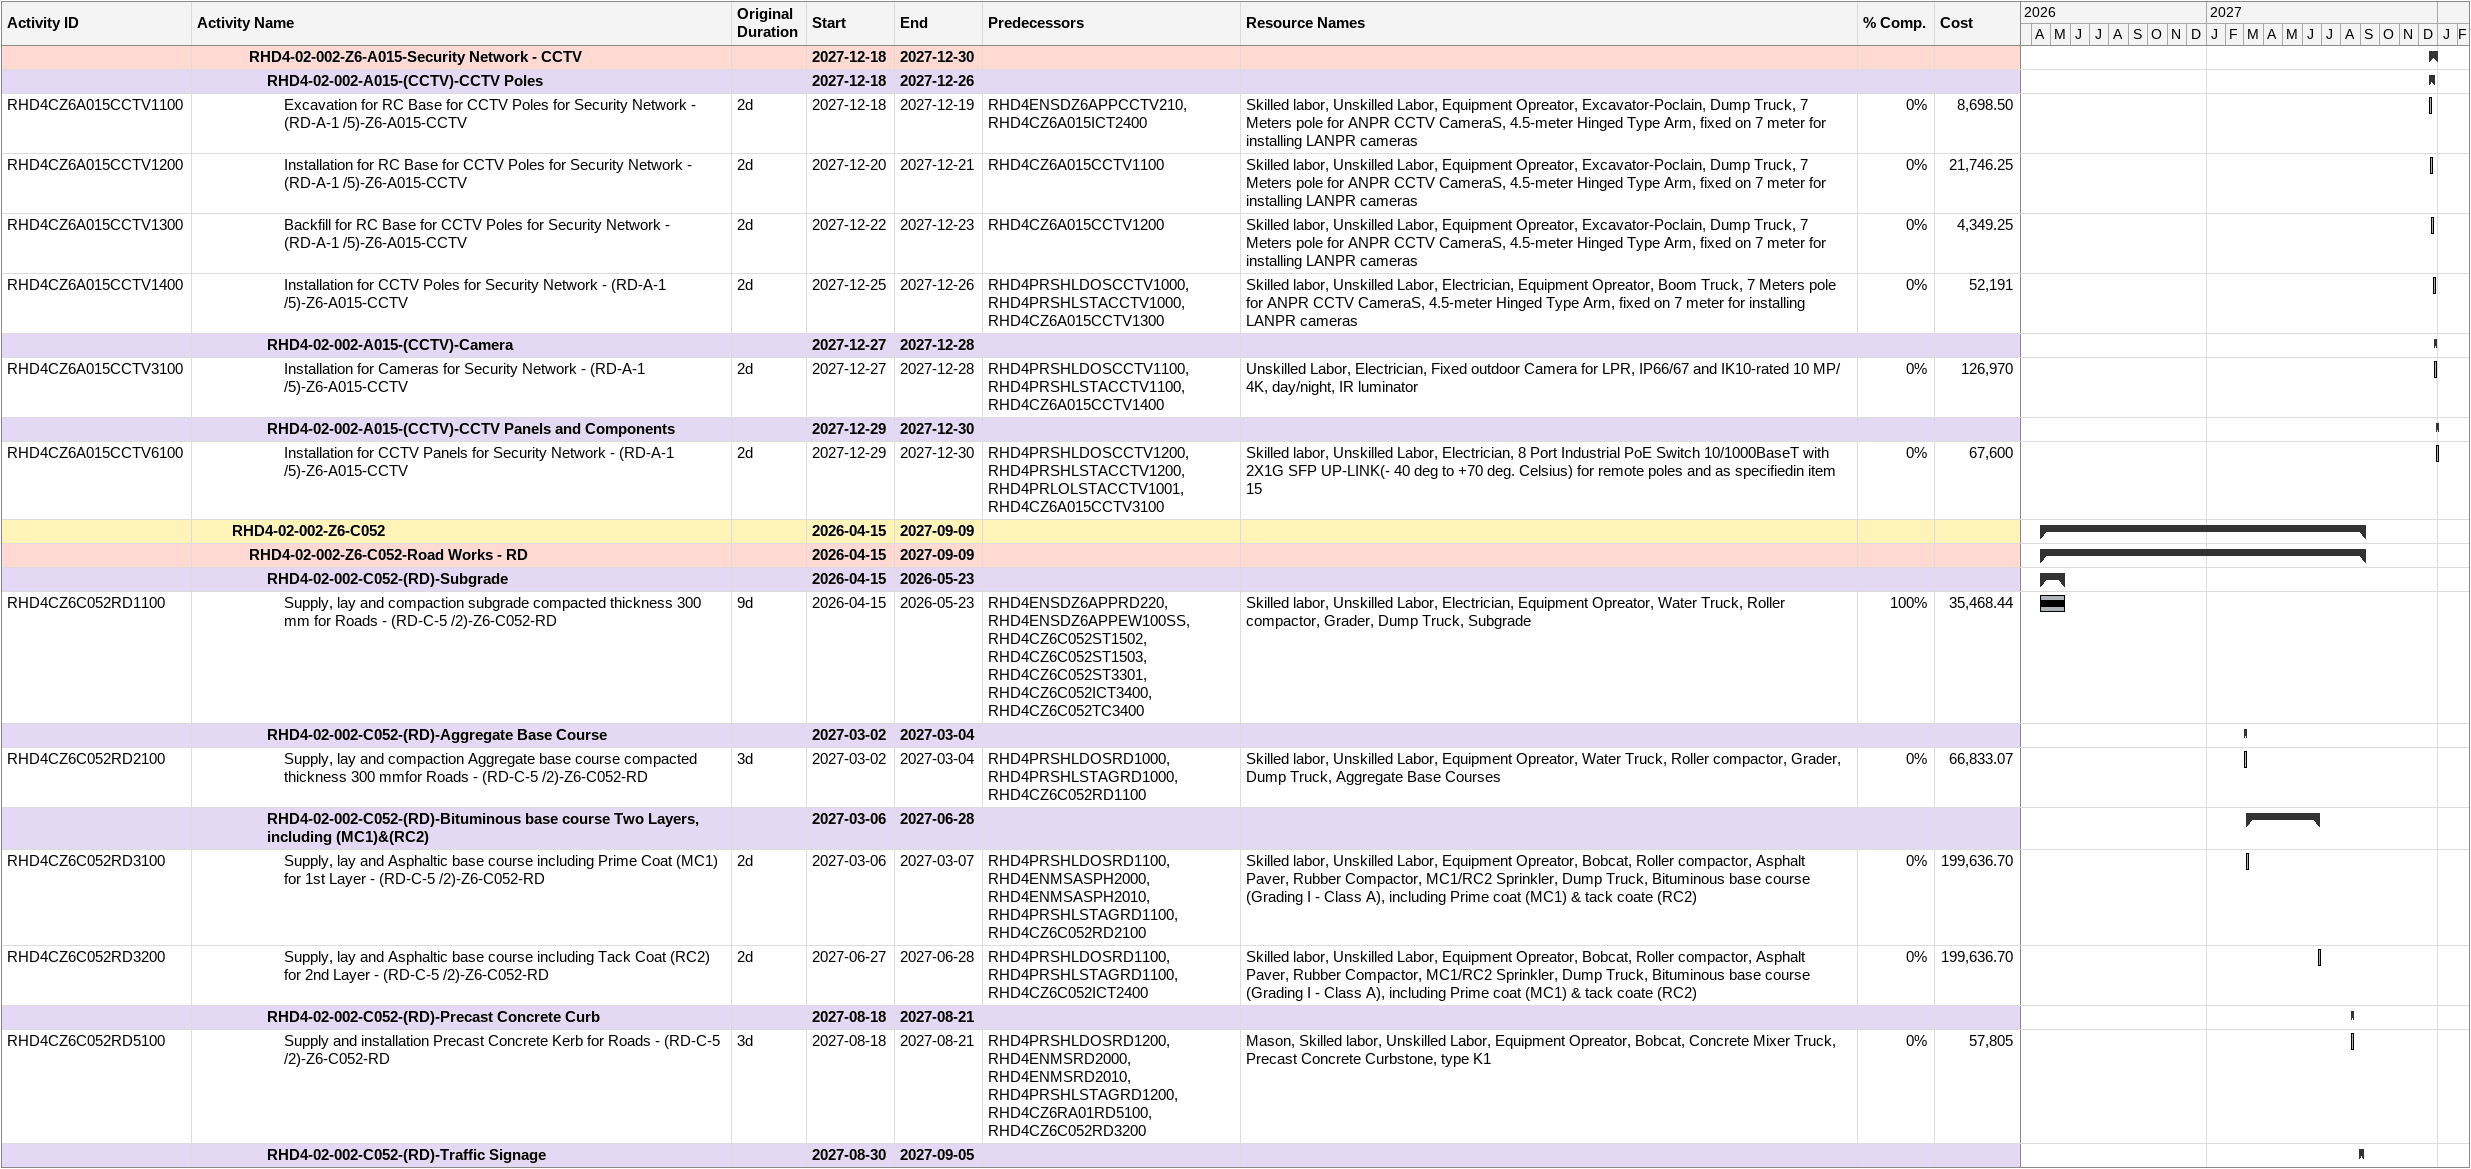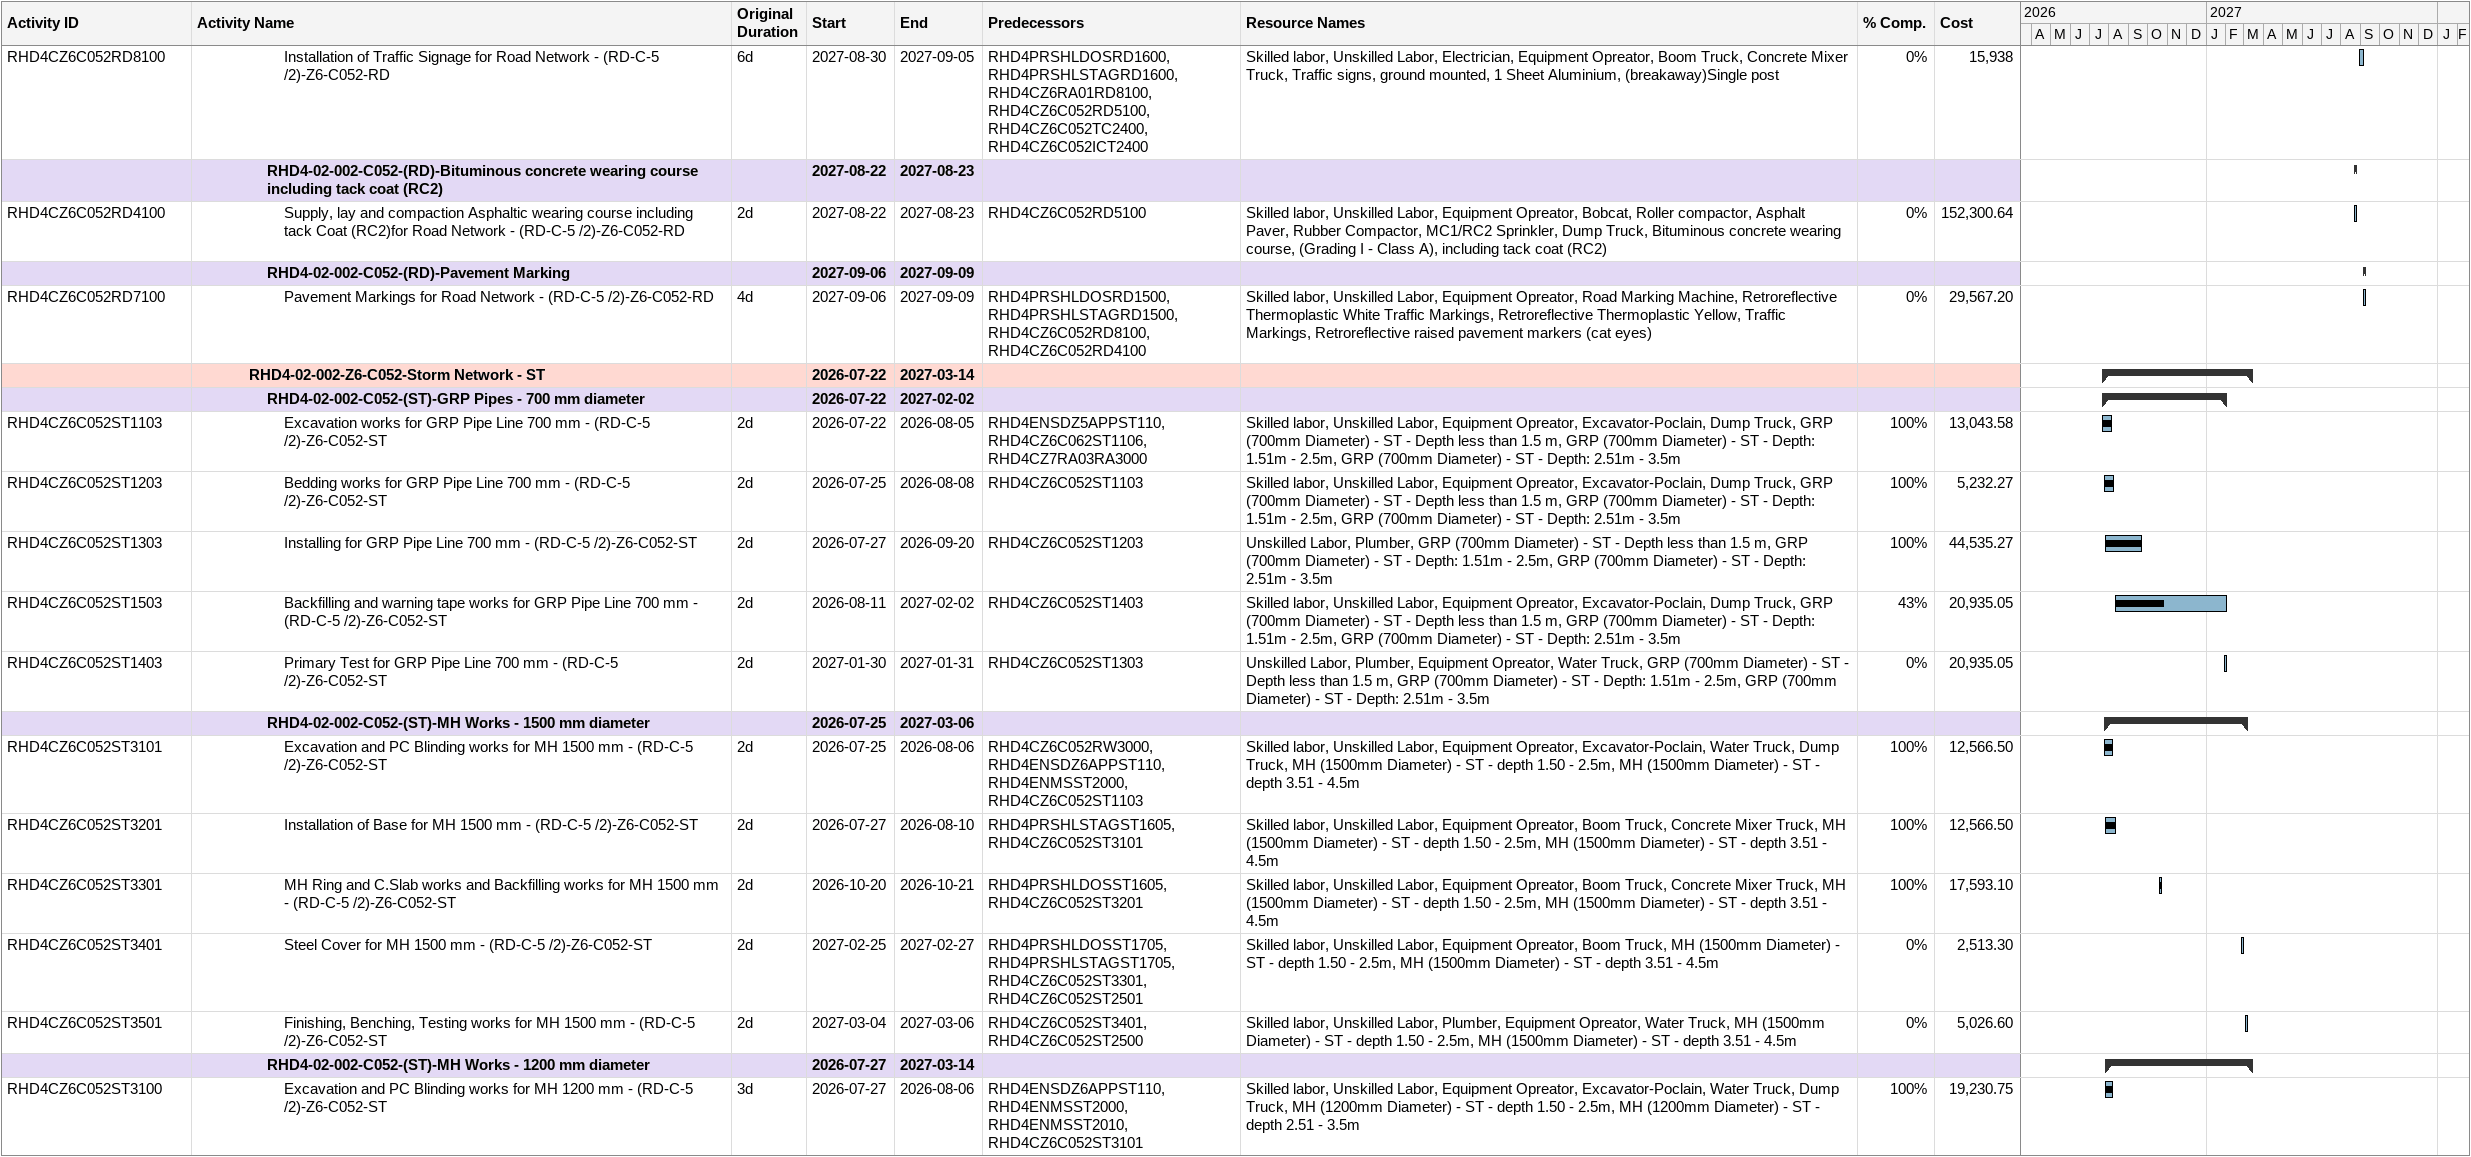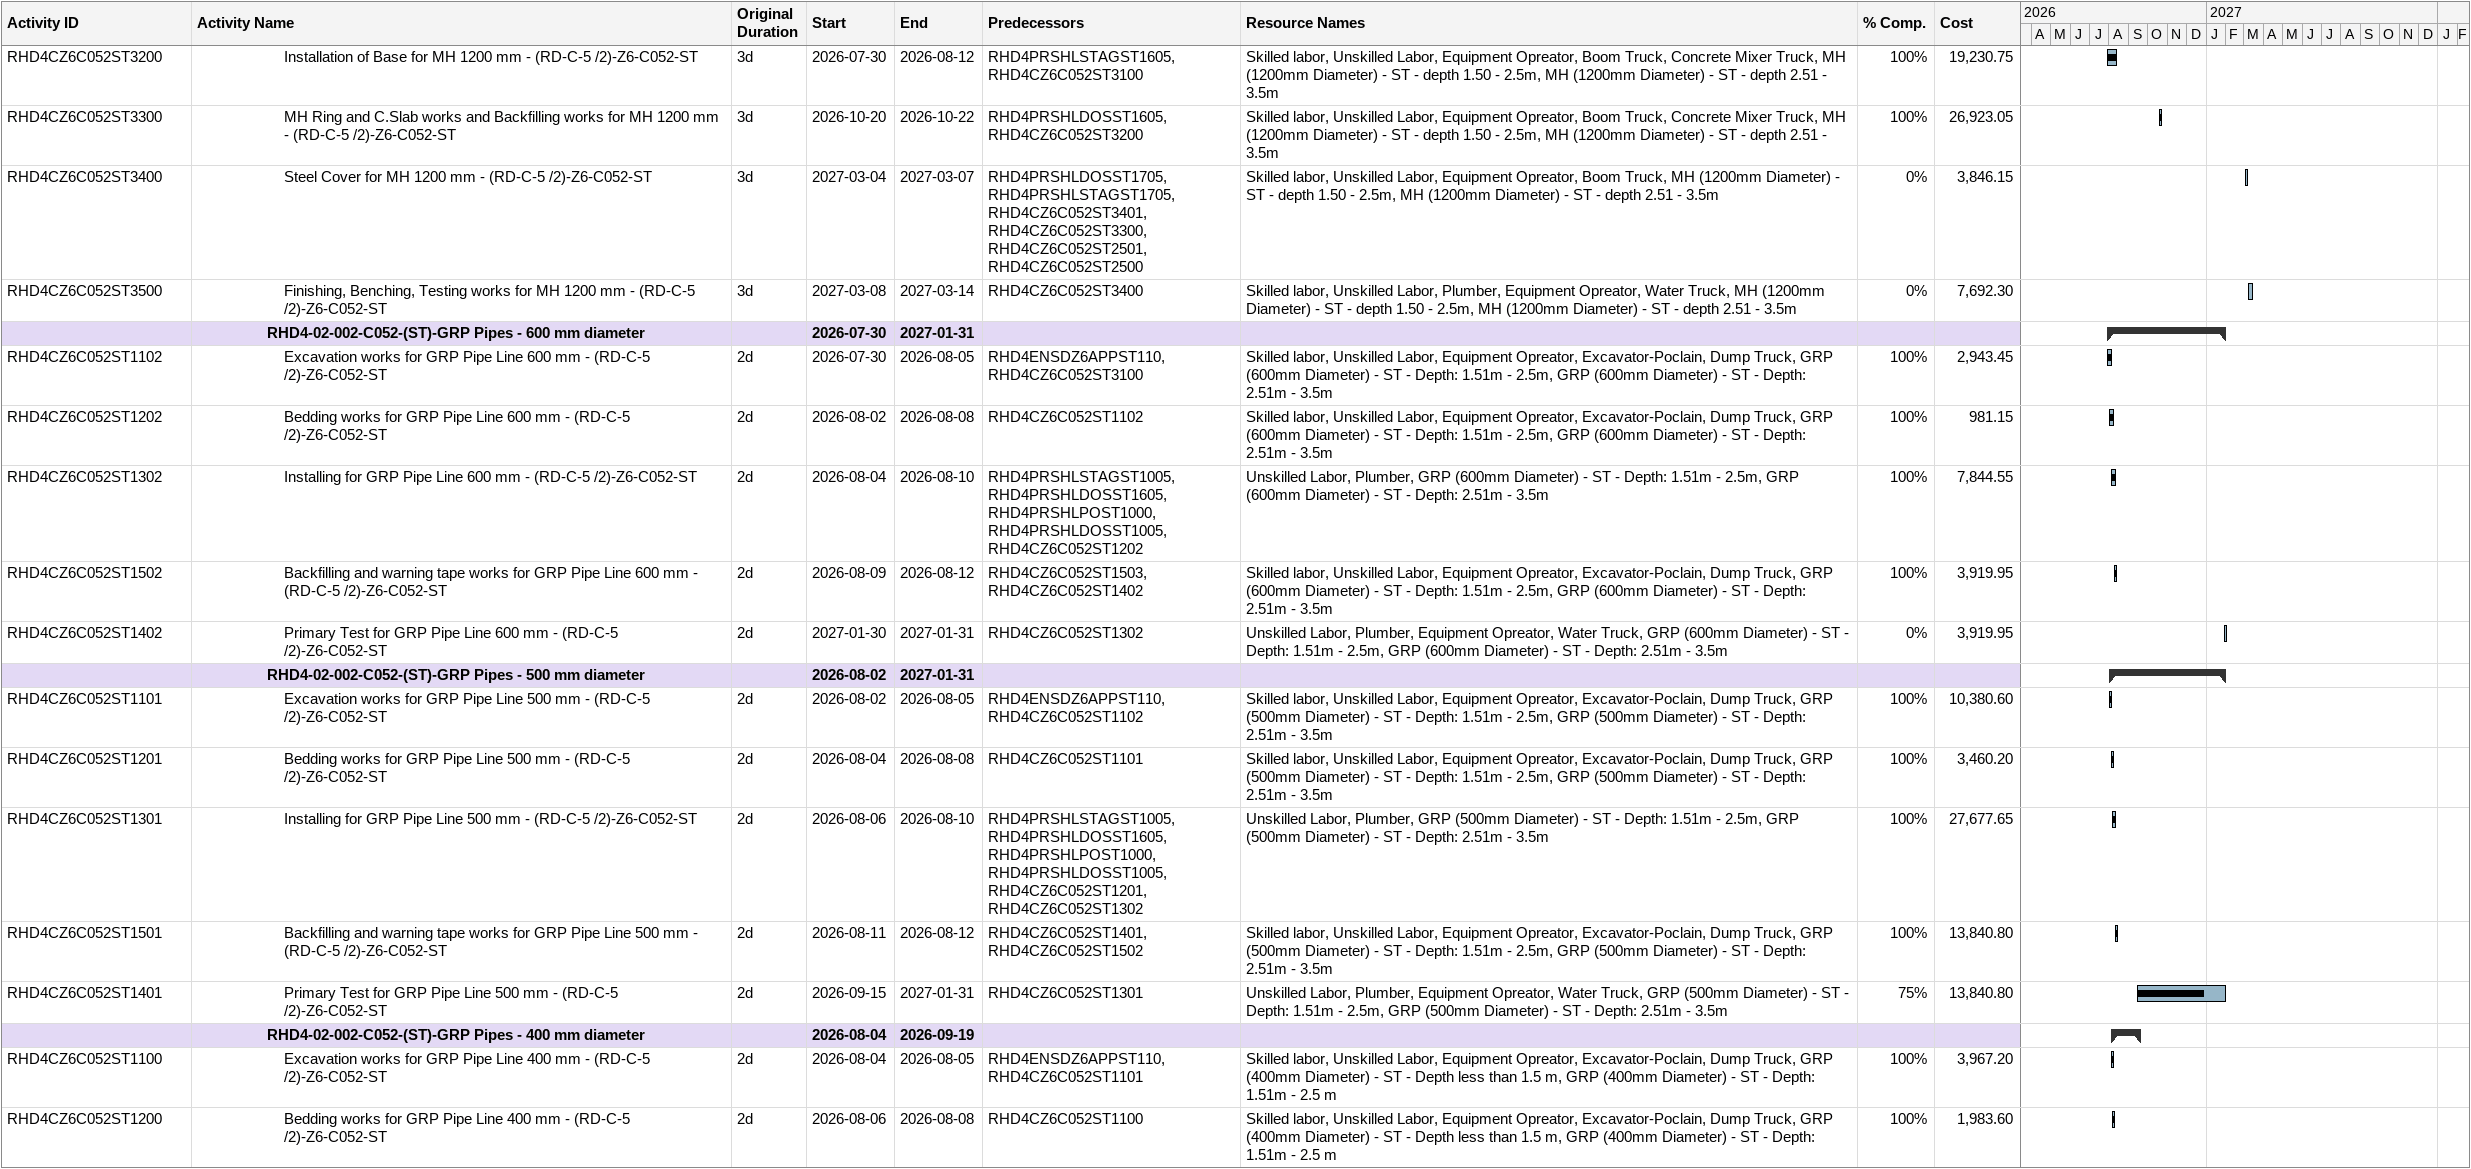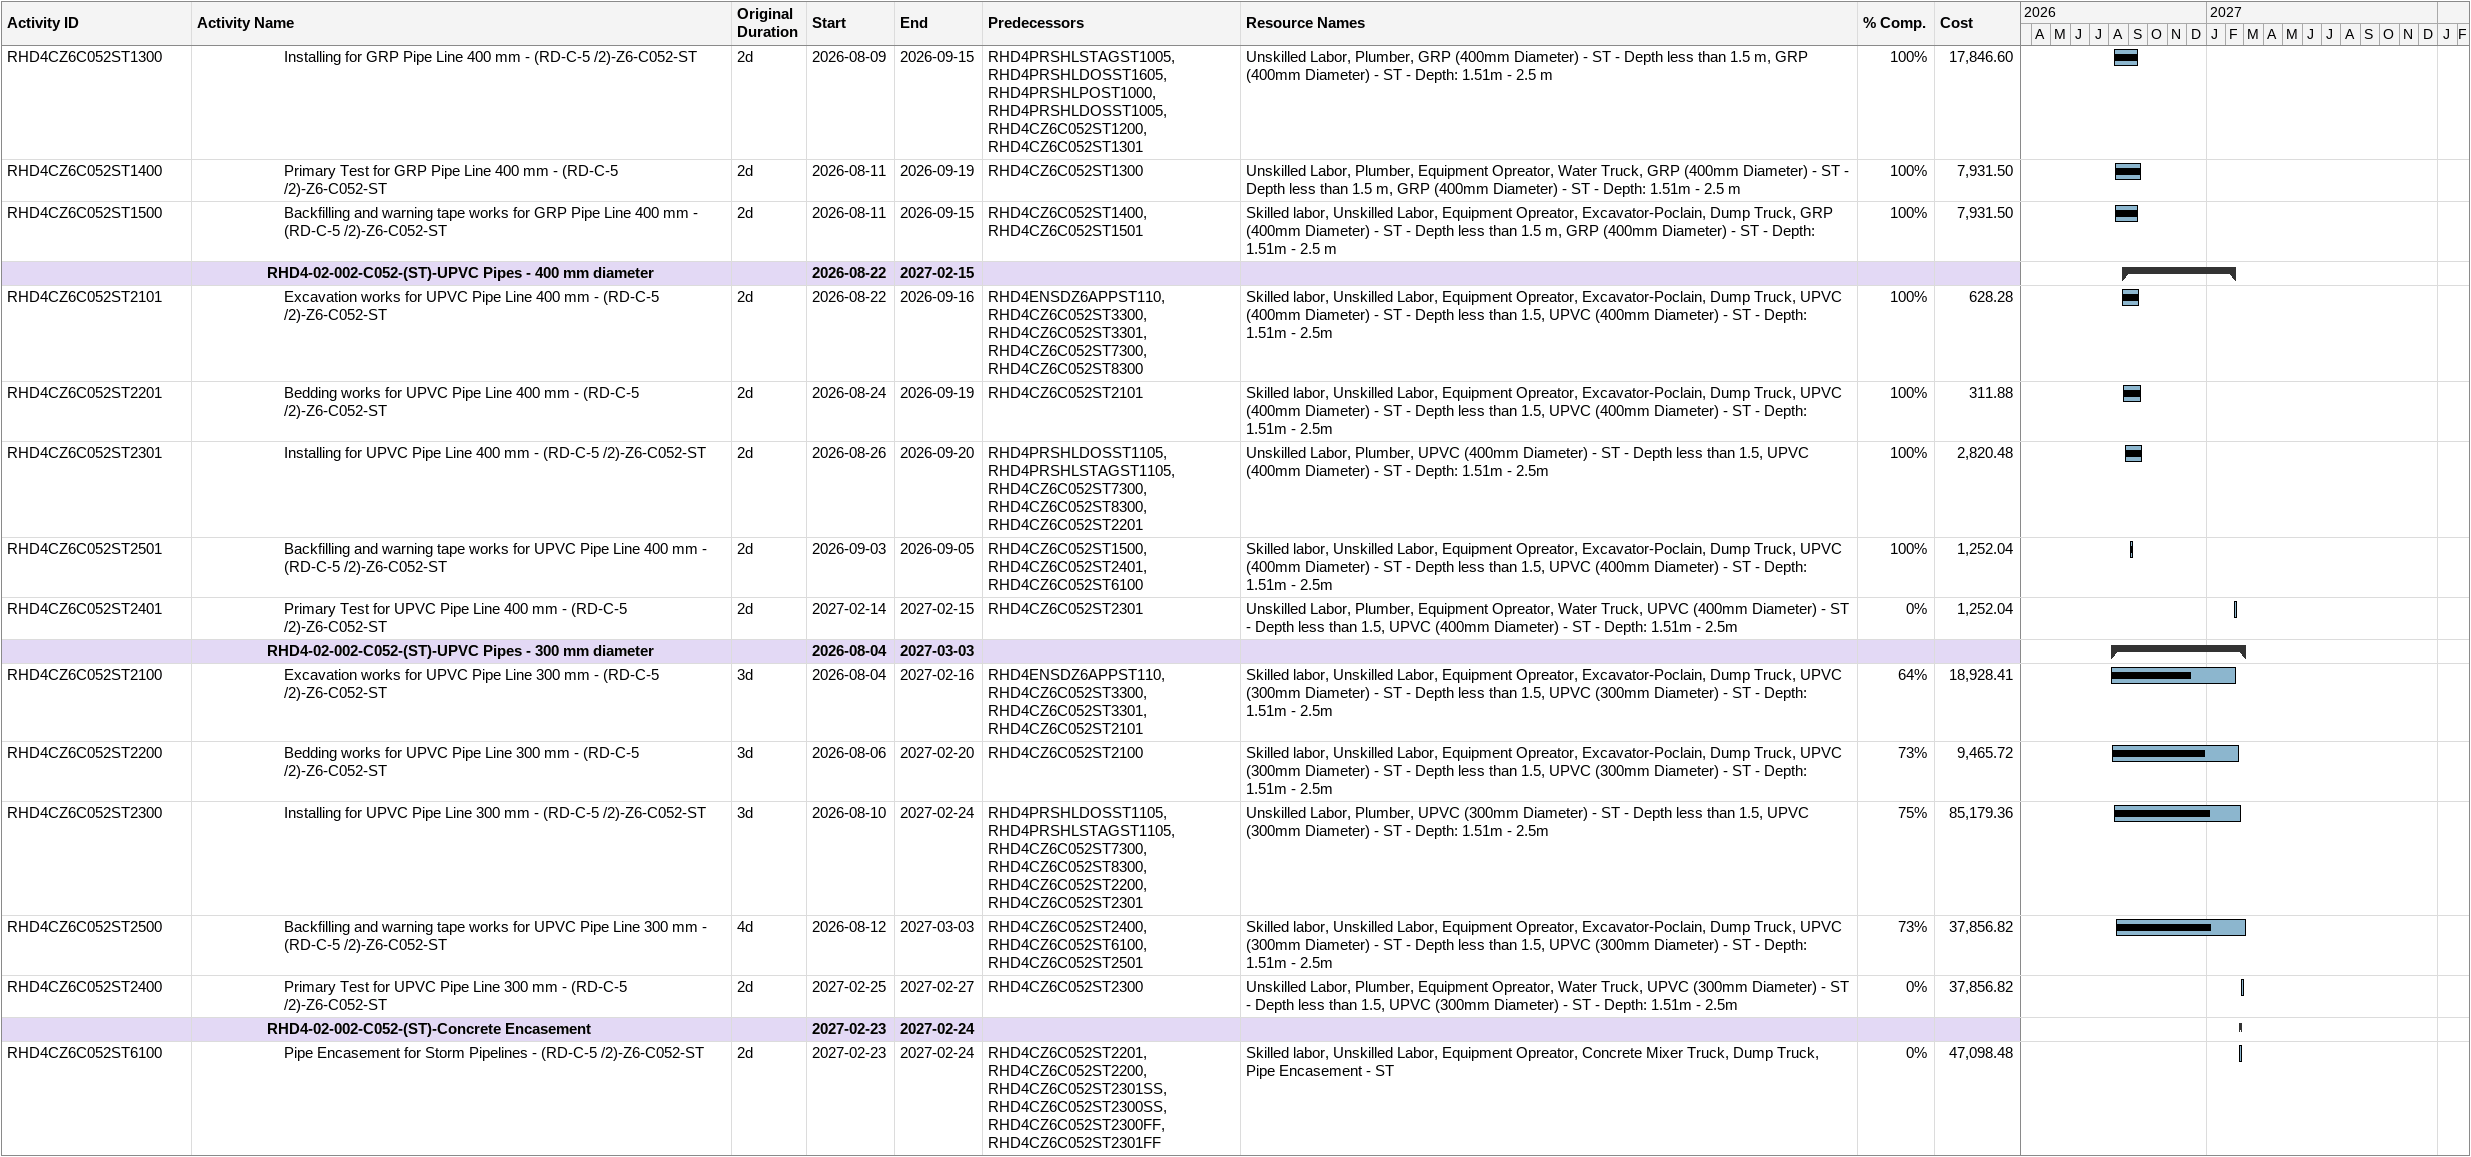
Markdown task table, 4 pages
| ID | Level | Task | Original duration | Start | Finish | Predecessors | Resources | % complete | Cost |
|---|---|---|---|---|---|---|---|---|---|
|  | 4 | **RHD4-02-002-Z6-A015-Security Network - CCTV** |  | 2027-12-18 | 2027-12-30 |  |  |  |  |
|  | 5 | **RHD4-02-002-A015-(CCTV)-CCTV Poles** |  | 2027-12-18 | 2027-12-26 |  |  |  |  |
| RHD4CZ6A015CCTV1100 | 6 | Excavation for RC Base for CCTV Poles for Security Network - (RD-A-1 /5)-Z6-A015-CCTV | 2d | 2027-12-18 | 2027-12-19 | RHD4ENSDZ6APPCCTV210, RHD4CZ6A015ICT2400 | Skilled labor, Unskilled Labor, Equipment Opreator, Excavator-Poclain, Dump Truck, 7 Meters pole for ANPR CCTV CameraS, 4.5-meter Hinged Type Arm, fixed on 7 meter for installing LANPR cameras | 0 | 8698.50 |
| RHD4CZ6A015CCTV1200 | 6 | Installation for RC Base for CCTV Poles for Security Network - (RD-A-1 /5)-Z6-A015-CCTV | 2d | 2027-12-20 | 2027-12-21 | RHD4CZ6A015CCTV1100 | Skilled labor, Unskilled Labor, Equipment Opreator, Excavator-Poclain, Dump Truck, 7 Meters pole for ANPR CCTV CameraS, 4.5-meter Hinged Type Arm, fixed on 7 meter for installing LANPR cameras | 0 | 21746.25 |
| RHD4CZ6A015CCTV1300 | 6 | Backfill for RC Base for CCTV Poles for Security Network - (RD-A-1 /5)-Z6-A015-CCTV | 2d | 2027-12-22 | 2027-12-23 | RHD4CZ6A015CCTV1200 | Skilled labor, Unskilled Labor, Equipment Opreator, Excavator-Poclain, Dump Truck, 7 Meters pole for ANPR CCTV CameraS, 4.5-meter Hinged Type Arm, fixed on 7 meter for installing LANPR cameras | 0 | 4349.25 |
| RHD4CZ6A015CCTV1400 | 6 | Installation for CCTV Poles for Security Network - (RD-A-1 /5)-Z6-A015-CCTV | 2d | 2027-12-25 | 2027-12-26 | RHD4PRSHLDOSCCTV1000, RHD4PRSHLSTACCTV1000, RHD4CZ6A015CCTV1300 | Skilled labor, Unskilled Labor, Electrician, Equipment Opreator, Boom Truck, 7 Meters pole for ANPR CCTV CameraS, 4.5-meter Hinged Type Arm, fixed on 7 meter for installing LANPR cameras | 0 | 52191 |
|  | 5 | **RHD4-02-002-A015-(CCTV)-Camera** |  | 2027-12-27 | 2027-12-28 |  |  |  |  |
| RHD4CZ6A015CCTV3100 | 6 | Installation for Cameras for Security Network - (RD-A-1 /5)-Z6-A015-CCTV | 2d | 2027-12-27 | 2027-12-28 | RHD4PRSHLDOSCCTV1100, RHD4PRSHLSTACCTV1100, RHD4CZ6A015CCTV1400 | Unskilled Labor, Electrician, Fixed outdoor Camera for LPR, IP66/67 and IK10-rated 10 MP/ 4K, day/night, IR luminator | 0 | 126970 |
|  | 5 | **RHD4-02-002-A015-(CCTV)-CCTV Panels and Components** |  | 2027-12-29 | 2027-12-30 |  |  |  |  |
| RHD4CZ6A015CCTV6100 | 6 | Installation for CCTV Panels for Security Network - (RD-A-1 /5)-Z6-A015-CCTV | 2d | 2027-12-29 | 2027-12-30 | RHD4PRSHLDOSCCTV1200, RHD4PRSHLSTACCTV1200, RHD4PRLOLSTACCTV1001, RHD4CZ6A015CCTV3100 | Skilled labor, Unskilled Labor, Electrician, 8 Port Industrial PoE Switch 10/1000BaseT with 2X1G SFP UP-LINK(- 40 deg to +70 deg. Celsius) for remote poles and as specifiedin item 15 | 0 | 67600 |
|  | 3 | **RHD4-02-002-Z6-C052** |  | 2026-04-15 | 2027-09-09 |  |  |  |  |
|  | 4 | **RHD4-02-002-Z6-C052-Road Works - RD** |  | 2026-04-15 | 2027-09-09 |  |  |  |  |
|  | 5 | **RHD4-02-002-C052-(RD)-Subgrade** |  | 2026-04-15 | 2026-05-23 |  |  |  |  |
| RHD4CZ6C052RD1100 | 6 | Supply, lay and compaction subgrade compacted thickness 300 mm for Roads - (RD-C-5 /2)-Z6-C052-RD | 9d | 2026-04-15 | 2026-05-23 | RHD4ENSDZ6APPRD220, RHD4ENSDZ6APPEW100SS, RHD4CZ6C052ST1502, RHD4CZ6C052ST1503, RHD4CZ6C052ST3301, RHD4CZ6C052ICT3400, RHD4CZ6C052TC3400 | Skilled labor, Unskilled Labor, Electrician, Equipment Opreator, Water Truck, Roller compactor, Grader, Dump Truck, Subgrade | 100 | 35468.44 |
|  | 5 | **RHD4-02-002-C052-(RD)-Aggregate Base Course** |  | 2027-03-02 | 2027-03-04 |  |  |  |  |
| RHD4CZ6C052RD2100 | 6 | Supply, lay and compaction Aggregate base course compacted thickness 300 mmfor Roads - (RD-C-5 /2)-Z6-C052-RD | 3d | 2027-03-02 | 2027-03-04 | RHD4PRSHLDOSRD1000, RHD4PRSHLSTAGRD1000, RHD4CZ6C052RD1100 | Skilled labor, Unskilled Labor, Equipment Opreator, Water Truck, Roller compactor, Grader, Dump Truck, Aggregate Base Courses | 0 | 66833.07 |
|  | 5 | **RHD4-02-002-C052-(RD)-Bituminous base course Two Layers, including (MC1)&(RC2)** |  | 2027-03-06 | 2027-06-28 |  |  |  |  |
| RHD4CZ6C052RD3100 | 6 | Supply, lay and Asphaltic base course including Prime Coat (MC1) for 1st Layer - (RD-C-5 /2)-Z6-C052-RD | 2d | 2027-03-06 | 2027-03-07 | RHD4PRSHLDOSRD1100, RHD4ENMSASPH2000, RHD4ENMSASPH2010, RHD4PRSHLSTAGRD1100, RHD4CZ6C052RD2100 | Skilled labor, Unskilled Labor, Equipment Opreator, Bobcat, Roller compactor, Asphalt Paver, Rubber Compactor, MC1/RC2 Sprinkler, Dump Truck, Bituminous base course (Grading I - Class A), including Prime coat (MC1) & tack coate (RC2) | 0 | 199636.70 |
| RHD4CZ6C052RD3200 | 6 | Supply, lay and Asphaltic base course including Tack Coat (RC2) for 2nd Layer - (RD-C-5 /2)-Z6-C052-RD | 2d | 2027-06-27 | 2027-06-28 | RHD4PRSHLDOSRD1100, RHD4PRSHLSTAGRD1100, RHD4CZ6C052ICT2400 | Skilled labor, Unskilled Labor, Equipment Opreator, Bobcat, Roller compactor, Asphalt Paver, Rubber Compactor, MC1/RC2 Sprinkler, Dump Truck, Bituminous base course (Grading I - Class A), including Prime coat (MC1) & tack coate (RC2) | 0 | 199636.70 |
|  | 5 | **RHD4-02-002-C052-(RD)-Precast Concrete Curb** |  | 2027-08-18 | 2027-08-21 |  |  |  |  |
| RHD4CZ6C052RD5100 | 6 | Supply and installation Precast Concrete Kerb for Roads - (RD-C-5 /2)-Z6-C052-RD | 3d | 2027-08-18 | 2027-08-21 | RHD4PRSHLDOSRD1200, RHD4ENMSRD2000, RHD4ENMSRD2010, RHD4PRSHLSTAGRD1200, RHD4CZ6RA01RD5100, RHD4CZ6C052RD3200 | Mason, Skilled labor, Unskilled Labor, Equipment Opreator, Bobcat, Concrete Mixer Truck, Precast Concrete Curbstone, type K1 | 0 | 57805 |
|  | 5 | **RHD4-02-002-C052-(RD)-Traffic Signage** |  | 2027-08-30 | 2027-09-05 |  |  |  |  |
| RHD4CZ6C052RD8100 | 6 | Installation of Traffic Signage for Road Network - (RD-C-5 /2)-Z6-C052-RD | 6d | 2027-08-30 | 2027-09-05 | RHD4PRSHLDOSRD1600, RHD4PRSHLSTAGRD1600, RHD4CZ6RA01RD8100, RHD4CZ6C052RD5100, RHD4CZ6C052TC2400, RHD4CZ6C052ICT2400 | Skilled labor, Unskilled Labor, Electrician, Equipment Opreator, Boom Truck, Concrete Mixer Truck, Traffic signs, ground mounted, 1 Sheet Aluminium, (breakaway)Single post | 0 | 15938 |
|  | 5 | **RHD4-02-002-C052-(RD)-Bituminous concrete wearing course including tack coat (RC2)** |  | 2027-08-22 | 2027-08-23 |  |  |  |  |
| RHD4CZ6C052RD4100 | 6 | Supply, lay and compaction Asphaltic wearing course including tack Coat (RC2)for Road Network - (RD-C-5 /2)-Z6-C052-RD | 2d | 2027-08-22 | 2027-08-23 | RHD4CZ6C052RD5100 | Skilled labor, Unskilled Labor, Equipment Opreator, Bobcat, Roller compactor, Asphalt Paver, Rubber Compactor, MC1/RC2 Sprinkler, Dump Truck, Bituminous concrete wearing course, (Grading I - Class A), including tack coat (RC2) | 0 | 152300.64 |
|  | 5 | **RHD4-02-002-C052-(RD)-Pavement Marking** |  | 2027-09-06 | 2027-09-09 |  |  |  |  |
| RHD4CZ6C052RD7100 | 6 | Pavement Markings for Road Network - (RD-C-5 /2)-Z6-C052-RD | 4d | 2027-09-06 | 2027-09-09 | RHD4PRSHLDOSRD1500, RHD4PRSHLSTAGRD1500, RHD4CZ6C052RD8100, RHD4CZ6C052RD4100 | Skilled labor, Unskilled Labor, Equipment Opreator, Road Marking Machine, Retroreflective Thermoplastic White Traffic Markings, Retroreflective Thermoplastic Yellow, Traffic Markings, Retroreflective raised pavement markers (cat eyes) | 0 | 29567.20 |
|  | 4 | **RHD4-02-002-Z6-C052-Storm Network - ST** |  | 2026-07-22 | 2027-03-14 |  |  |  |  |
|  | 5 | **RHD4-02-002-C052-(ST)-GRP Pipes - 700 mm diameter** |  | 2026-07-22 | 2027-02-02 |  |  |  |  |
| RHD4CZ6C052ST1103 | 6 | Excavation works for GRP Pipe Line 700 mm - (RD-C-5 /2)-Z6-C052-ST | 2d | 2026-07-22 | 2026-08-05 | RHD4ENSDZ5APPST110, RHD4CZ6C062ST1106, RHD4CZ7RA03RA3000 | Skilled labor, Unskilled Labor, Equipment Opreator, Excavator-Poclain, Dump Truck, GRP (700mm Diameter) - ST - Depth less than 1.5 m, GRP (700mm Diameter) - ST - Depth: 1.51m - 2.5m, GRP (700mm Diameter) - ST - Depth: 2.51m - 3.5m | 100 | 13043.58 |
| RHD4CZ6C052ST1203 | 6 | Bedding works for GRP Pipe Line 700 mm - (RD-C-5 /2)-Z6-C052-ST | 2d | 2026-07-25 | 2026-08-08 | RHD4CZ6C052ST1103 | Skilled labor, Unskilled Labor, Equipment Opreator, Excavator-Poclain, Dump Truck, GRP (700mm Diameter) - ST - Depth less than 1.5 m, GRP (700mm Diameter) - ST - Depth: 1.51m - 2.5m, GRP (700mm Diameter) - ST - Depth: 2.51m - 3.5m | 100 | 5232.27 |
| RHD4CZ6C052ST1303 | 6 | Installing for GRP Pipe Line 700 mm - (RD-C-5 /2)-Z6-C052-ST | 2d | 2026-07-27 | 2026-09-20 | RHD4CZ6C052ST1203 | Unskilled Labor, Plumber, GRP (700mm Diameter) - ST - Depth less than 1.5 m, GRP (700mm Diameter) - ST - Depth: 1.51m - 2.5m, GRP (700mm Diameter) - ST - Depth: 2.51m - 3.5m | 100 | 44535.27 |
| RHD4CZ6C052ST1503 | 6 | Backfilling and warning tape works for GRP Pipe Line 700 mm - (RD-C-5 /2)-Z6-C052-ST | 2d | 2026-08-11 | 2027-02-02 | RHD4CZ6C052ST1403 | Skilled labor, Unskilled Labor, Equipment Opreator, Excavator-Poclain, Dump Truck, GRP (700mm Diameter) - ST - Depth less than 1.5 m, GRP (700mm Diameter) - ST - Depth: 1.51m - 2.5m, GRP (700mm Diameter) - ST - Depth: 2.51m - 3.5m | 43 | 20935.05 |
| RHD4CZ6C052ST1403 | 6 | Primary Test for GRP Pipe Line 700 mm - (RD-C-5 /2)-Z6-C052-ST | 2d | 2027-01-30 | 2027-01-31 | RHD4CZ6C052ST1303 | Unskilled Labor, Plumber, Equipment Opreator, Water Truck, GRP (700mm Diameter) - ST - Depth less than 1.5 m, GRP (700mm Diameter) - ST - Depth: 1.51m - 2.5m, GRP (700mm Diameter) - ST - Depth: 2.51m - 3.5m | 0 | 20935.05 |
|  | 5 | **RHD4-02-002-C052-(ST)-MH Works - 1500 mm diameter** |  | 2026-07-25 | 2027-03-06 |  |  |  |  |
| RHD4CZ6C052ST3101 | 6 | Excavation and PC Blinding works for MH 1500 mm - (RD-C-5 /2)-Z6-C052-ST | 2d | 2026-07-25 | 2026-08-06 | RHD4CZ6C052RW3000, RHD4ENSDZ6APPST110, RHD4ENMSST2000, RHD4CZ6C052ST1103 | Skilled labor, Unskilled Labor, Equipment Opreator, Excavator-Poclain, Water Truck, Dump Truck, MH (1500mm Diameter) - ST - depth 1.50 - 2.5m, MH (1500mm Diameter) - ST - depth 3.51 - 4.5m | 100 | 12566.50 |
| RHD4CZ6C052ST3201 | 6 | Installation of Base for MH 1500 mm - (RD-C-5 /2)-Z6-C052-ST | 2d | 2026-07-27 | 2026-08-10 | RHD4PRSHLSTAGST1605, RHD4CZ6C052ST3101 | Skilled labor, Unskilled Labor, Equipment Opreator, Boom Truck, Concrete Mixer Truck, MH (1500mm Diameter) - ST - depth 1.50 - 2.5m, MH (1500mm Diameter) - ST - depth 3.51 - 4.5m | 100 | 12566.50 |
| RHD4CZ6C052ST3301 | 6 | MH Ring and C.Slab works and Backfilling works for MH 1500 mm - (RD-C-5 /2)-Z6-C052-ST | 2d | 2026-10-20 | 2026-10-21 | RHD4PRSHLDOSST1605, RHD4CZ6C052ST3201 | Skilled labor, Unskilled Labor, Equipment Opreator, Boom Truck, Concrete Mixer Truck, MH (1500mm Diameter) - ST - depth 1.50 - 2.5m, MH (1500mm Diameter) - ST - depth 3.51 - 4.5m | 100 | 17593.10 |
| RHD4CZ6C052ST3401 | 6 | Steel Cover for MH 1500 mm - (RD-C-5 /2)-Z6-C052-ST | 2d | 2027-02-25 | 2027-02-27 | RHD4PRSHLDOSST1705, RHD4PRSHLSTAGST1705, RHD4CZ6C052ST3301, RHD4CZ6C052ST2501 | Skilled labor, Unskilled Labor, Equipment Opreator, Boom Truck, MH (1500mm Diameter) - ST - depth 1.50 - 2.5m, MH (1500mm Diameter) - ST - depth 3.51 - 4.5m | 0 | 2513.30 |
| RHD4CZ6C052ST3501 | 6 | Finishing, Benching, Testing works for MH 1500 mm - (RD-C-5 /2)-Z6-C052-ST | 2d | 2027-03-04 | 2027-03-06 | RHD4CZ6C052ST3401, RHD4CZ6C052ST2500 | Skilled labor, Unskilled Labor, Plumber, Equipment Opreator, Water Truck, MH (1500mm Diameter) - ST - depth 1.50 - 2.5m, MH (1500mm Diameter) - ST - depth 3.51 - 4.5m | 0 | 5026.60 |
|  | 5 | **RHD4-02-002-C052-(ST)-MH Works - 1200 mm diameter** |  | 2026-07-27 | 2027-03-14 |  |  |  |  |
| RHD4CZ6C052ST3100 | 6 | Excavation and PC Blinding works for MH 1200 mm - (RD-C-5 /2)-Z6-C052-ST | 3d | 2026-07-27 | 2026-08-06 | RHD4ENSDZ6APPST110, RHD4ENMSST2000, RHD4ENMSST2010, RHD4CZ6C052ST3101 | Skilled labor, Unskilled Labor, Equipment Opreator, Excavator-Poclain, Water Truck, Dump Truck, MH (1200mm Diameter) - ST - depth 1.50 - 2.5m, MH (1200mm Diameter) - ST - depth 2.51 - 3.5m | 100 | 19230.75 |
| RHD4CZ6C052ST3200 | 6 | Installation of Base for MH 1200 mm - (RD-C-5 /2)-Z6-C052-ST | 3d | 2026-07-30 | 2026-08-12 | RHD4PRSHLSTAGST1605, RHD4CZ6C052ST3100 | Skilled labor, Unskilled Labor, Equipment Opreator, Boom Truck, Concrete Mixer Truck, MH (1200mm Diameter) - ST - depth 1.50 - 2.5m, MH (1200mm Diameter) - ST - depth 2.51 - 3.5m | 100 | 19230.75 |
| RHD4CZ6C052ST3300 | 6 | MH Ring and C.Slab works and Backfilling works for MH 1200 mm - (RD-C-5 /2)-Z6-C052-ST | 3d | 2026-10-20 | 2026-10-22 | RHD4PRSHLDOSST1605, RHD4CZ6C052ST3200 | Skilled labor, Unskilled Labor, Equipment Opreator, Boom Truck, Concrete Mixer Truck, MH (1200mm Diameter) - ST - depth 1.50 - 2.5m, MH (1200mm Diameter) - ST - depth 2.51 - 3.5m | 100 | 26923.05 |
| RHD4CZ6C052ST3400 | 6 | Steel Cover for MH 1200 mm - (RD-C-5 /2)-Z6-C052-ST | 3d | 2027-03-04 | 2027-03-07 | RHD4PRSHLDOSST1705, RHD4PRSHLSTAGST1705, RHD4CZ6C052ST3401, RHD4CZ6C052ST3300, RHD4CZ6C052ST2501, RHD4CZ6C052ST2500 | Skilled labor, Unskilled Labor, Equipment Opreator, Boom Truck, MH (1200mm Diameter) - ST - depth 1.50 - 2.5m, MH (1200mm Diameter) - ST - depth 2.51 - 3.5m | 0 | 3846.15 |
| RHD4CZ6C052ST3500 | 6 | Finishing, Benching, Testing works for MH 1200 mm - (RD-C-5 /2)-Z6-C052-ST | 3d | 2027-03-08 | 2027-03-14 | RHD4CZ6C052ST3400 | Skilled labor, Unskilled Labor, Plumber, Equipment Opreator, Water Truck, MH (1200mm Diameter) - ST - depth 1.50 - 2.5m, MH (1200mm Diameter) - ST - depth 2.51 - 3.5m | 0 | 7692.30 |
|  | 5 | **RHD4-02-002-C052-(ST)-GRP Pipes - 600 mm diameter** |  | 2026-07-30 | 2027-01-31 |  |  |  |  |
| RHD4CZ6C052ST1102 | 6 | Excavation works for GRP Pipe Line 600 mm - (RD-C-5 /2)-Z6-C052-ST | 2d | 2026-07-30 | 2026-08-05 | RHD4ENSDZ6APPST110, RHD4CZ6C052ST3100 | Skilled labor, Unskilled Labor, Equipment Opreator, Excavator-Poclain, Dump Truck, GRP (600mm Diameter) - ST - Depth: 1.51m - 2.5m, GRP (600mm Diameter) - ST - Depth: 2.51m - 3.5m | 100 | 2943.45 |
| RHD4CZ6C052ST1202 | 6 | Bedding works for GRP Pipe Line 600 mm - (RD-C-5 /2)-Z6-C052-ST | 2d | 2026-08-02 | 2026-08-08 | RHD4CZ6C052ST1102 | Skilled labor, Unskilled Labor, Equipment Opreator, Excavator-Poclain, Dump Truck, GRP (600mm Diameter) - ST - Depth: 1.51m - 2.5m, GRP (600mm Diameter) - ST - Depth: 2.51m - 3.5m | 100 | 981.15 |
| RHD4CZ6C052ST1302 | 6 | Installing for GRP Pipe Line 600 mm - (RD-C-5 /2)-Z6-C052-ST | 2d | 2026-08-04 | 2026-08-10 | RHD4PRSHLSTAGST1005, RHD4PRSHLDOSST1605, RHD4PRSHLPOST1000, RHD4PRSHLDOSST1005, RHD4CZ6C052ST1202 | Unskilled Labor, Plumber, GRP (600mm Diameter) - ST - Depth: 1.51m - 2.5m, GRP (600mm Diameter) - ST - Depth: 2.51m - 3.5m | 100 | 7844.55 |
| RHD4CZ6C052ST1502 | 6 | Backfilling and warning tape works for GRP Pipe Line 600 mm - (RD-C-5 /2)-Z6-C052-ST | 2d | 2026-08-09 | 2026-08-12 | RHD4CZ6C052ST1503, RHD4CZ6C052ST1402 | Skilled labor, Unskilled Labor, Equipment Opreator, Excavator-Poclain, Dump Truck, GRP (600mm Diameter) - ST - Depth: 1.51m - 2.5m, GRP (600mm Diameter) - ST - Depth: 2.51m - 3.5m | 100 | 3919.95 |
| RHD4CZ6C052ST1402 | 6 | Primary Test for GRP Pipe Line 600 mm - (RD-C-5 /2)-Z6-C052-ST | 2d | 2027-01-30 | 2027-01-31 | RHD4CZ6C052ST1302 | Unskilled Labor, Plumber, Equipment Opreator, Water Truck, GRP (600mm Diameter) - ST - Depth: 1.51m - 2.5m, GRP (600mm Diameter) - ST - Depth: 2.51m - 3.5m | 0 | 3919.95 |
|  | 5 | **RHD4-02-002-C052-(ST)-GRP Pipes - 500 mm diameter** |  | 2026-08-02 | 2027-01-31 |  |  |  |  |
| RHD4CZ6C052ST1101 | 6 | Excavation works for GRP Pipe Line 500 mm - (RD-C-5 /2)-Z6-C052-ST | 2d | 2026-08-02 | 2026-08-05 | RHD4ENSDZ6APPST110, RHD4CZ6C052ST1102 | Skilled labor, Unskilled Labor, Equipment Opreator, Excavator-Poclain, Dump Truck, GRP (500mm Diameter) - ST - Depth: 1.51m - 2.5m, GRP (500mm Diameter) - ST - Depth: 2.51m - 3.5m | 100 | 10380.60 |
| RHD4CZ6C052ST1201 | 6 | Bedding works for GRP Pipe Line 500 mm - (RD-C-5 /2)-Z6-C052-ST | 2d | 2026-08-04 | 2026-08-08 | RHD4CZ6C052ST1101 | Skilled labor, Unskilled Labor, Equipment Opreator, Excavator-Poclain, Dump Truck, GRP (500mm Diameter) - ST - Depth: 1.51m - 2.5m, GRP (500mm Diameter) - ST - Depth: 2.51m - 3.5m | 100 | 3460.20 |
| RHD4CZ6C052ST1301 | 6 | Installing for GRP Pipe Line 500 mm - (RD-C-5 /2)-Z6-C052-ST | 2d | 2026-08-06 | 2026-08-10 | RHD4PRSHLSTAGST1005, RHD4PRSHLDOSST1605, RHD4PRSHLPOST1000, RHD4PRSHLDOSST1005, RHD4CZ6C052ST1201, RHD4CZ6C052ST1302 | Unskilled Labor, Plumber, GRP (500mm Diameter) - ST - Depth: 1.51m - 2.5m, GRP (500mm Diameter) - ST - Depth: 2.51m - 3.5m | 100 | 27677.65 |
| RHD4CZ6C052ST1501 | 6 | Backfilling and warning tape works for GRP Pipe Line 500 mm - (RD-C-5 /2)-Z6-C052-ST | 2d | 2026-08-11 | 2026-08-12 | RHD4CZ6C052ST1401, RHD4CZ6C052ST1502 | Skilled labor, Unskilled Labor, Equipment Opreator, Excavator-Poclain, Dump Truck, GRP (500mm Diameter) - ST - Depth: 1.51m - 2.5m, GRP (500mm Diameter) - ST - Depth: 2.51m - 3.5m | 100 | 13840.80 |
| RHD4CZ6C052ST1401 | 6 | Primary Test for GRP Pipe Line 500 mm - (RD-C-5 /2)-Z6-C052-ST | 2d | 2026-09-15 | 2027-01-31 | RHD4CZ6C052ST1301 | Unskilled Labor, Plumber, Equipment Opreator, Water Truck, GRP (500mm Diameter) - ST - Depth: 1.51m - 2.5m, GRP (500mm Diameter) - ST - Depth: 2.51m - 3.5m | 75 | 13840.80 |
|  | 5 | **RHD4-02-002-C052-(ST)-GRP Pipes - 400 mm diameter** |  | 2026-08-04 | 2026-09-19 |  |  |  |  |
| RHD4CZ6C052ST1100 | 6 | Excavation works for GRP Pipe Line 400 mm - (RD-C-5 /2)-Z6-C052-ST | 2d | 2026-08-04 | 2026-08-05 | RHD4ENSDZ6APPST110, RHD4CZ6C052ST1101 | Skilled labor, Unskilled Labor, Equipment Opreator, Excavator-Poclain, Dump Truck, GRP (400mm Diameter) - ST - Depth less than 1.5 m, GRP (400mm Diameter) - ST - Depth: 1.51m - 2.5 m | 100 | 3967.20 |
| RHD4CZ6C052ST1200 | 6 | Bedding works for GRP Pipe Line 400 mm - (RD-C-5 /2)-Z6-C052-ST | 2d | 2026-08-06 | 2026-08-08 | RHD4CZ6C052ST1100 | Skilled labor, Unskilled Labor, Equipment Opreator, Excavator-Poclain, Dump Truck, GRP (400mm Diameter) - ST - Depth less than 1.5 m, GRP (400mm Diameter) - ST - Depth: 1.51m - 2.5 m | 100 | 1983.60 |
| RHD4CZ6C052ST1300 | 6 | Installing for GRP Pipe Line 400 mm - (RD-C-5 /2)-Z6-C052-ST | 2d | 2026-08-09 | 2026-09-15 | RHD4PRSHLSTAGST1005, RHD4PRSHLDOSST1605, RHD4PRSHLPOST1000, RHD4PRSHLDOSST1005, RHD4CZ6C052ST1200, RHD4CZ6C052ST1301 | Unskilled Labor, Plumber, GRP (400mm Diameter) - ST - Depth less than 1.5 m, GRP (400mm Diameter) - ST - Depth: 1.51m - 2.5 m | 100 | 17846.60 |
| RHD4CZ6C052ST1400 | 6 | Primary Test for GRP Pipe Line 400 mm - (RD-C-5 /2)-Z6-C052-ST | 2d | 2026-08-11 | 2026-09-19 | RHD4CZ6C052ST1300 | Unskilled Labor, Plumber, Equipment Opreator, Water Truck, GRP (400mm Diameter) - ST - Depth less than 1.5 m, GRP (400mm Diameter) - ST - Depth: 1.51m - 2.5 m | 100 | 7931.50 |
| RHD4CZ6C052ST1500 | 6 | Backfilling and warning tape works for GRP Pipe Line 400 mm - (RD-C-5 /2)-Z6-C052-ST | 2d | 2026-08-11 | 2026-09-15 | RHD4CZ6C052ST1400, RHD4CZ6C052ST1501 | Skilled labor, Unskilled Labor, Equipment Opreator, Excavator-Poclain, Dump Truck, GRP (400mm Diameter) - ST - Depth less than 1.5 m, GRP (400mm Diameter) - ST - Depth: 1.51m - 2.5 m | 100 | 7931.50 |
|  | 5 | **RHD4-02-002-C052-(ST)-UPVC Pipes - 400 mm diameter** |  | 2026-08-22 | 2027-02-15 |  |  |  |  |
| RHD4CZ6C052ST2101 | 6 | Excavation works for UPVC Pipe Line 400 mm - (RD-C-5 /2)-Z6-C052-ST | 2d | 2026-08-22 | 2026-09-16 | RHD4ENSDZ6APPST110, RHD4CZ6C052ST3300, RHD4CZ6C052ST3301, RHD4CZ6C052ST7300, RHD4CZ6C052ST8300 | Skilled labor, Unskilled Labor, Equipment Opreator, Excavator-Poclain, Dump Truck, UPVC (400mm Diameter) - ST - Depth less than 1.5, UPVC (400mm Diameter) - ST - Depth: 1.51m - 2.5m | 100 | 628.28 |
| RHD4CZ6C052ST2201 | 6 | Bedding works for UPVC Pipe Line 400 mm - (RD-C-5 /2)-Z6-C052-ST | 2d | 2026-08-24 | 2026-09-19 | RHD4CZ6C052ST2101 | Skilled labor, Unskilled Labor, Equipment Opreator, Excavator-Poclain, Dump Truck, UPVC (400mm Diameter) - ST - Depth less than 1.5, UPVC (400mm Diameter) - ST - Depth: 1.51m - 2.5m | 100 | 311.88 |
| RHD4CZ6C052ST2301 | 6 | Installing for UPVC Pipe Line 400 mm - (RD-C-5 /2)-Z6-C052-ST | 2d | 2026-08-26 | 2026-09-20 | RHD4PRSHLDOSST1105, RHD4PRSHLSTAGST1105, RHD4CZ6C052ST7300, RHD4CZ6C052ST8300, RHD4CZ6C052ST2201 | Unskilled Labor, Plumber, UPVC (400mm Diameter) - ST - Depth less than 1.5, UPVC (400mm Diameter) - ST - Depth: 1.51m - 2.5m | 100 | 2820.48 |
| RHD4CZ6C052ST2501 | 6 | Backfilling and warning tape works for UPVC Pipe Line 400 mm - (RD-C-5 /2)-Z6-C052-ST | 2d | 2026-09-03 | 2026-09-05 | RHD4CZ6C052ST1500, RHD4CZ6C052ST2401, RHD4CZ6C052ST6100 | Skilled labor, Unskilled Labor, Equipment Opreator, Excavator-Poclain, Dump Truck, UPVC (400mm Diameter) - ST - Depth less than 1.5, UPVC (400mm Diameter) - ST - Depth: 1.51m - 2.5m | 100 | 1252.04 |
| RHD4CZ6C052ST2401 | 6 | Primary Test for UPVC Pipe Line 400 mm - (RD-C-5 /2)-Z6-C052-ST | 2d | 2027-02-14 | 2027-02-15 | RHD4CZ6C052ST2301 | Unskilled Labor, Plumber, Equipment Opreator, Water Truck, UPVC (400mm Diameter) - ST - Depth less than 1.5, UPVC (400mm Diameter) - ST - Depth: 1.51m - 2.5m | 0 | 1252.04 |
|  | 5 | **RHD4-02-002-C052-(ST)-UPVC Pipes - 300 mm diameter** |  | 2026-08-04 | 2027-03-03 |  |  |  |  |
| RHD4CZ6C052ST2100 | 6 | Excavation works for UPVC Pipe Line 300 mm - (RD-C-5 /2)-Z6-C052-ST | 3d | 2026-08-04 | 2027-02-16 | RHD4ENSDZ6APPST110, RHD4CZ6C052ST3300, RHD4CZ6C052ST3301, RHD4CZ6C052ST2101 | Skilled labor, Unskilled Labor, Equipment Opreator, Excavator-Poclain, Dump Truck, UPVC (300mm Diameter) - ST - Depth less than 1.5, UPVC (300mm Diameter) - ST - Depth: 1.51m - 2.5m | 64 | 18928.41 |
| RHD4CZ6C052ST2200 | 6 | Bedding works for UPVC Pipe Line 300 mm - (RD-C-5 /2)-Z6-C052-ST | 3d | 2026-08-06 | 2027-02-20 | RHD4CZ6C052ST2100 | Skilled labor, Unskilled Labor, Equipment Opreator, Excavator-Poclain, Dump Truck, UPVC (300mm Diameter) - ST - Depth less than 1.5, UPVC (300mm Diameter) - ST - Depth: 1.51m - 2.5m | 73 | 9465.72 |
| RHD4CZ6C052ST2300 | 6 | Installing for UPVC Pipe Line 300 mm - (RD-C-5 /2)-Z6-C052-ST | 3d | 2026-08-10 | 2027-02-24 | RHD4PRSHLDOSST1105, RHD4PRSHLSTAGST1105, RHD4CZ6C052ST7300, RHD4CZ6C052ST8300, RHD4CZ6C052ST2200, RHD4CZ6C052ST2301 | Unskilled Labor, Plumber, UPVC (300mm Diameter) - ST - Depth less than 1.5, UPVC (300mm Diameter) - ST - Depth: 1.51m - 2.5m | 75 | 85179.36 |
| RHD4CZ6C052ST2500 | 6 | Backfilling and warning tape works for UPVC Pipe Line 300 mm - (RD-C-5 /2)-Z6-C052-ST | 4d | 2026-08-12 | 2027-03-03 | RHD4CZ6C052ST2400, RHD4CZ6C052ST6100, RHD4CZ6C052ST2501 | Skilled labor, Unskilled Labor, Equipment Opreator, Excavator-Poclain, Dump Truck, UPVC (300mm Diameter) - ST - Depth less than 1.5, UPVC (300mm Diameter) - ST - Depth: 1.51m - 2.5m | 73 | 37856.82 |
| RHD4CZ6C052ST2400 | 6 | Primary Test for UPVC Pipe Line 300 mm - (RD-C-5 /2)-Z6-C052-ST | 2d | 2027-02-25 | 2027-02-27 | RHD4CZ6C052ST2300 | Unskilled Labor, Plumber, Equipment Opreator, Water Truck, UPVC (300mm Diameter) - ST - Depth less than 1.5, UPVC (300mm Diameter) - ST - Depth: 1.51m - 2.5m | 0 | 37856.82 |
|  | 5 | **RHD4-02-002-C052-(ST)-Concrete Encasement** |  | 2027-02-23 | 2027-02-24 |  |  |  |  |
| RHD4CZ6C052ST6100 | 6 | Pipe Encasement for Storm Pipelines - (RD-C-5 /2)-Z6-C052-ST | 2d | 2027-02-23 | 2027-02-24 | RHD4CZ6C052ST2201, RHD4CZ6C052ST2200, RHD4CZ6C052ST2301SS, RHD4CZ6C052ST2300SS, RHD4CZ6C052ST2300FF, RHD4CZ6C052ST2301FF | Skilled labor, Unskilled Labor, Equipment Opreator, Concrete Mixer Truck, Dump Truck, Pipe Encasement - ST | 0 | 47098.48 |
